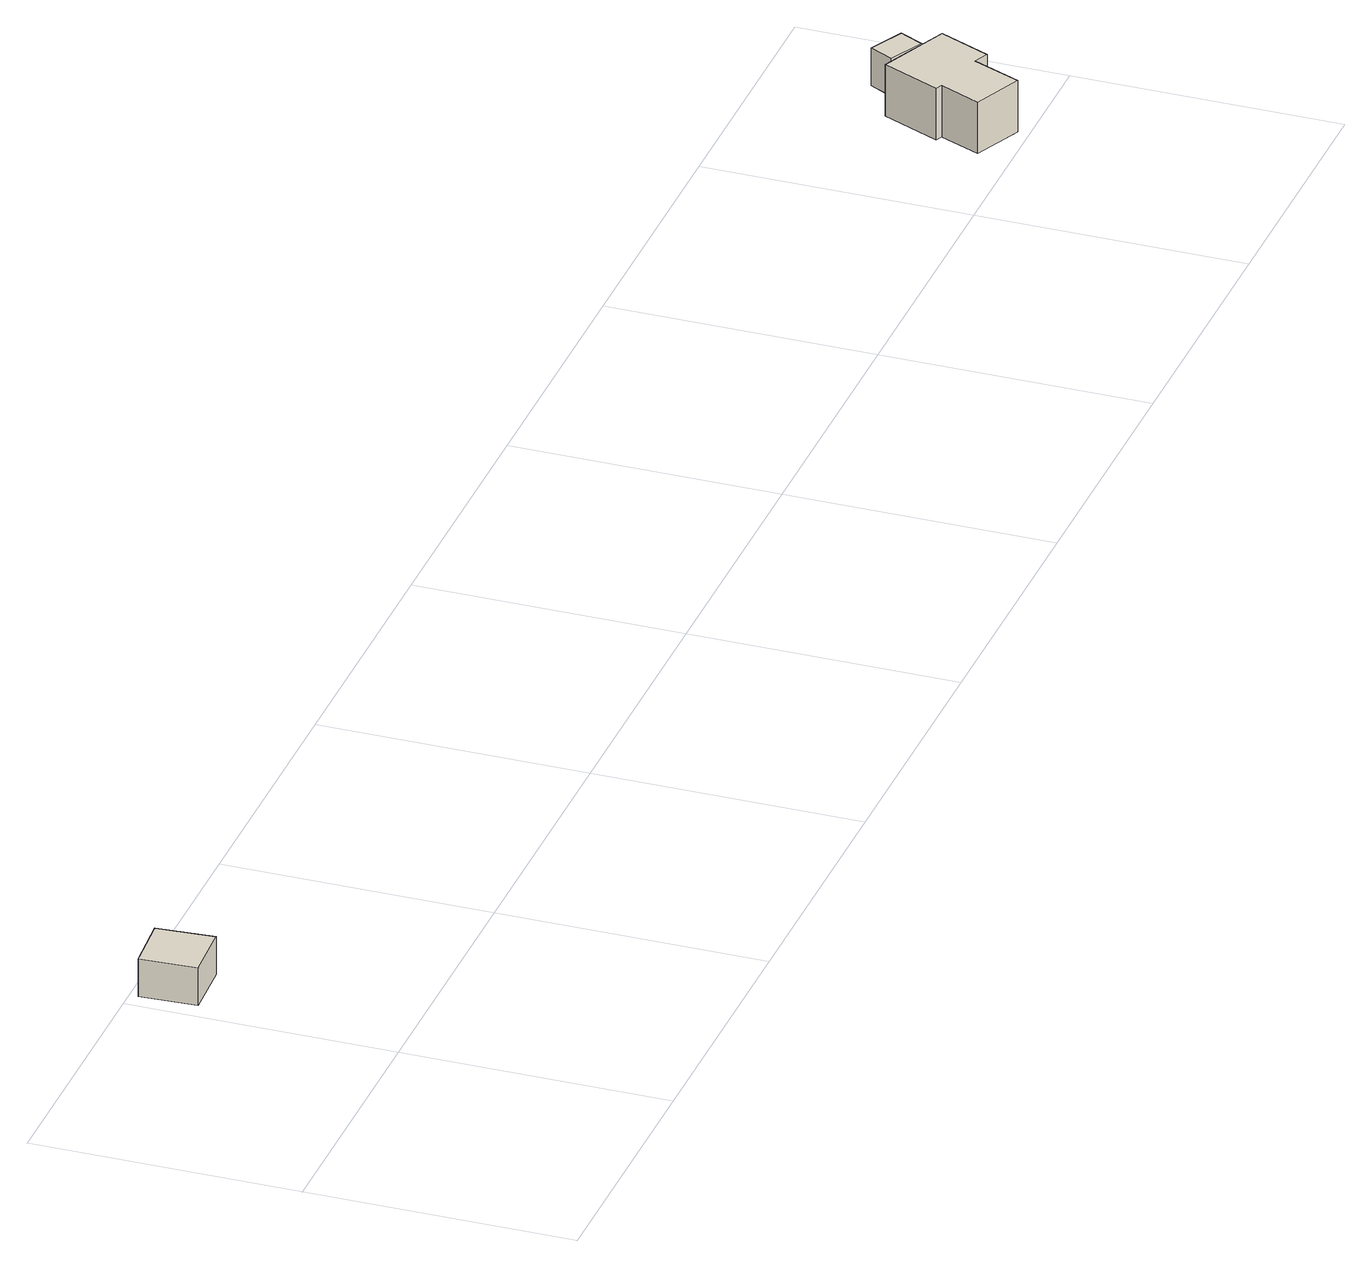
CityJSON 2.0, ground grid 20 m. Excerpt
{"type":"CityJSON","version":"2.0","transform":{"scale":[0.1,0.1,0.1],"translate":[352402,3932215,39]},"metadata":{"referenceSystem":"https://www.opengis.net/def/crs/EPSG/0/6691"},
"CityObjects":{
"building1":{"type":"Building","attributes":{"BuildingIDAttribute.prefecture":"14","BuildingIDAttribute.city":"14153","BuildingDetailAttribute.surveyYear":2015,"BuildingRiverFloodingRiskAttribute.description":"1","BuildingRiverFloodingRiskAttribute.rankOrg":"3","BuildingRiverFloodingRiskAttribute.depth":3.19,"BuildingRiverFloodingRiskAttribute.adminType":"2","BuildingRiverFloodingRiskAttribute.scale":"1","BuildingRiverFloodingRiskAttribute.duration":28.92},"geometry":[{"type":"Solid","lod":"1","boundaries":[[[[0,1,2,3]],[[2,4,5,3]],[[1,6,4,2]],[[0,7,6,1]],[[3,5,7,0]],[[4,6,7,5]]]]}]},
"building2":{"type":"Building","attributes":{"measuredHeight":5,"BuildingIDAttribute.prefecture":"14","BuildingIDAttribute.city":"14153","BuildingDetailAttribute.surveyYear":2015,"BuildingRiverFloodingRiskAttribute.description":"1","BuildingRiverFloodingRiskAttribute.rankOrg":"3","BuildingRiverFloodingRiskAttribute.depth":3.63,"BuildingRiverFloodingRiskAttribute.adminType":"2","BuildingRiverFloodingRiskAttribute.scale":"1","BuildingRiverFloodingRiskAttribute.duration":30.92},"geometry":[{"type":"Solid","lod":"1","boundaries":[[[[8,9,10,11,12,13,14,15]],[[14,16,17,15]],[[13,18,16,14]],[[12,19,18,13]],[[11,20,19,12]],[[10,21,20,11]],[[9,22,21,10]],[[8,23,22,9]],[[15,17,23,8]],[[16,18,19,20,21,22,23,17]]]]}]},
"building3":{"type":"Building","attributes":{"BuildingIDAttribute.prefecture":"14","BuildingIDAttribute.city":"14153","BuildingDetailAttribute.surveyYear":2015,"BuildingRiverFloodingRiskAttribute.description":"1","BuildingRiverFloodingRiskAttribute.rankOrg":"3","BuildingRiverFloodingRiskAttribute.depth":3.5,"BuildingRiverFloodingRiskAttribute.adminType":"2","BuildingRiverFloodingRiskAttribute.scale":"1","BuildingRiverFloodingRiskAttribute.duration":30.92},"geometry":[{"type":"Solid","lod":"1","boundaries":[[[[24,25,26,27]],[[26,28,29,27]],[[25,30,28,26]],[[24,31,30,25]],[[27,29,31,24]],[[28,30,31,29]]]]}]}
},
"vertices":[
[4,147,10],[2,190,10],[45,193,10],[48,149,10],[45,193,40],[48,149,40],[2,190,40],[4,147,40],
[1343,40,3],[1332,45,3],[1317,9,3],[1280,25,3],[1293,56,3],[1288,58,3],[1307,102,3],[1360,79,3],[1307,102,44],[1360,79,44],[1288,58,44],[1293,56,44],[1280,25,44],[1317,9,44],[1332,45,44],[1343,40,44],
[1364,110,6],[1355,92,6],[1329,105,6],[1338,123,6],[1329,105,36],[1338,123,36],[1355,92,36],[1364,110,36]
]}
